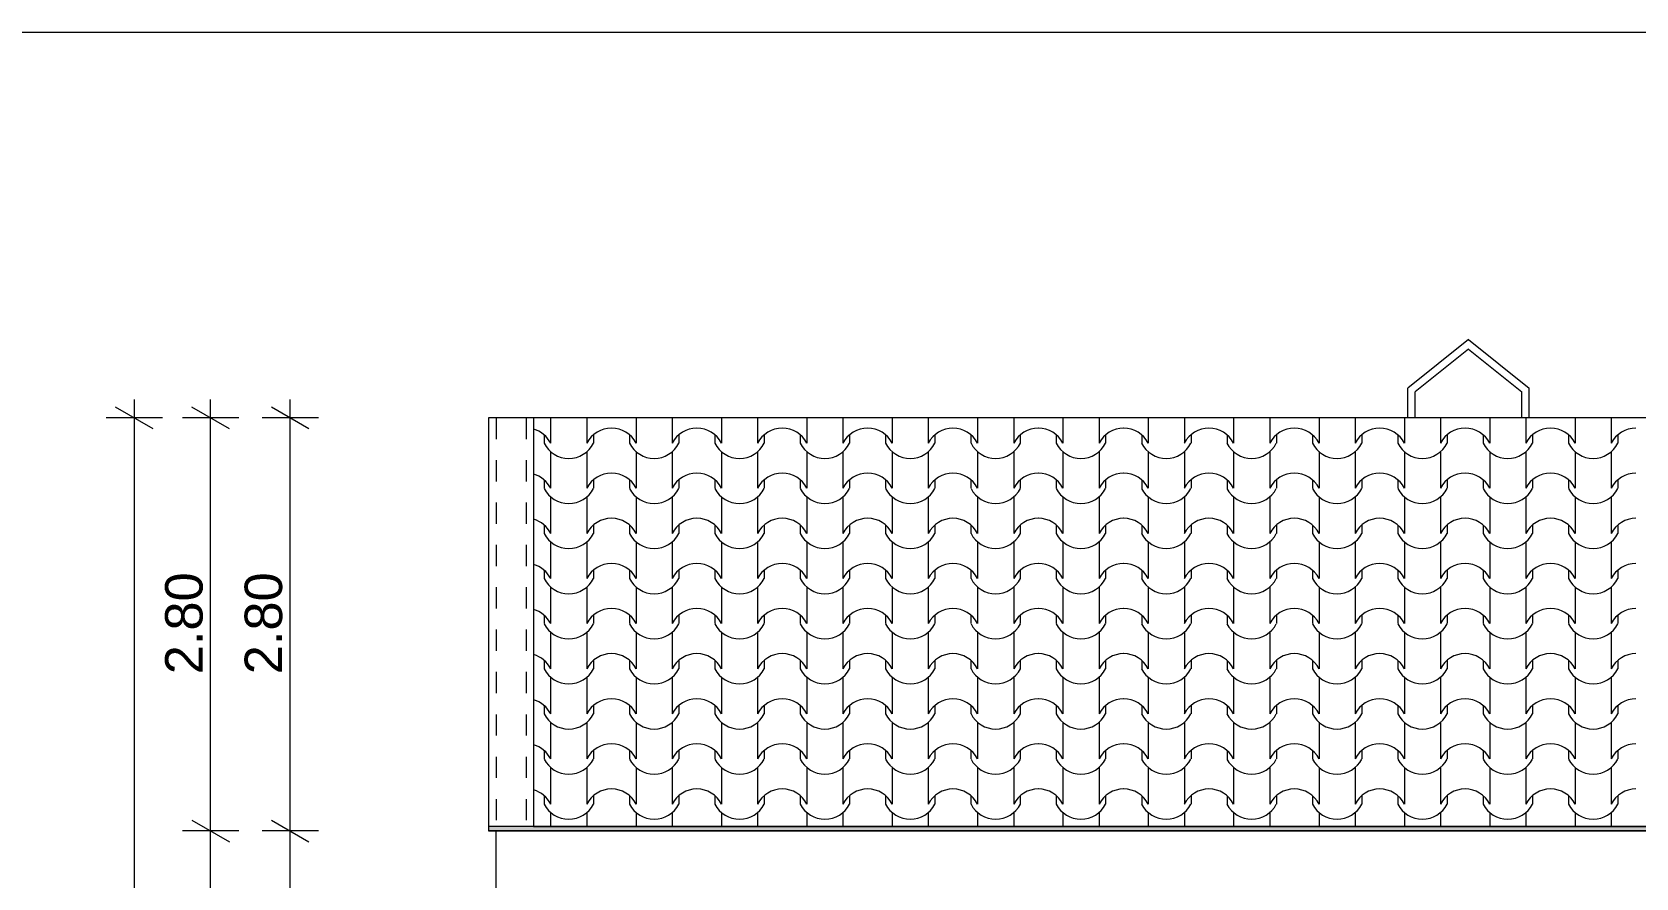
# Model space of a CAD drawing. Header units: feet. Extents: x 2791058 to 2855058, y -67651 to -18651.
# Drawn here: x 2803319 to 2814008, y -24289 to -18651 of the extents above; entities that cross this region are included whole.
import ezdxf

# ---------------------------------------------------------------- set-up
doc = ezdxf.new("R2010")
doc.units = ezdxf.units.FT
doc.header["$MEASUREMENT"] = 0
doc.linetypes.add('Dashed', pattern=[282.222223, 141.111112, -141.111112])
doc.layers.add('Dimensioning - General', color=7, linetype='Continuous')
for name, color, linetype, lineweight in [('Dimensioning - General_Pen_No__1', 7, 'Continuous', 0), ('Shell - Roof_Pen_No__21', 7, 'Continuous', 0), ('Structural - Bearing_Pen_No__1', 7, 'Continuous', 0)]:
    doc.layers.add(name, color=color, linetype=linetype, lineweight=lineweight)
doc.layers.add('Structural - Bearing_Pen_No__61', color=7, linetype='Continuous', lineweight=0, true_color=0x6a6a6a)
doc.layers.add('Structural - Bearing_Pen_No__62', color=7, linetype='Continuous', lineweight=0, true_color=0xaaaaaa)
doc.styles.add('GENERATED_STYLE_1', font='arial.ttf')
doc.dimstyles.new('GENERATED_STYLE__1', dxfattribs={"dimtxt": 250, "dimasz": 190, "dimexe": 0.18, "dimexo": 3, "dimgap": 0.09, "dimtad": 1, "dimlfac": 0.001, "dimzin": 0, "dimdsep": 46, "dimtxsty": 'GENERATED_STYLE_1', "dimblk": 'ARROWHEAD_2', "dimblk1": 'ARROWHEAD_2', "dimblk2": 'ARROWHEAD_2', "dimcen": 0.09, "dimclrd": 7, "dimclre": 7, "dimclrt": 7, "dimadec": 0, "dimazin": 0, "dimtfac": 1, "dimtdec": 4, "dimtmove": 0, "dimatfit": 3, "dimfxl": 1, "dimtolj": 1, "dimtzin": 0, "dimarcsym": 0})

# ---------------------------------------------------------------- blocks, each defined once
blk = doc.blocks.new('*X1', base_point=(2247654, -76425))
at = {"layer": 'Structural - Bearing_Pen_No__62', "color": 253, "linetype": 'Continuous', "lineweight": 0, "true_color": 0xaaaaaa}
for p, q in [((2806775, -21223), (2806775, -21270)), ((2806775, -21270), (2806775, -21392)), ((2807016, -21223), (2807016, -21270)), ((2807016, -21270), (2807016, -21392)), ((2807344, -21223), (2807344, -21270)), ((2807344, -21270), (2807344, -21392)), ((2807585, -21223), (2807585, -21270)), ((2807585, -21270), (2807585, -21392)), ((2807913, -21223), (2807913, -21270)), ((2807913, -21270), (2807913, -21392)), ((2808154, -21223), (2808154, -21270)), ((2808154, -21270), (2808154, -21392)), ((2808482, -21223), (2808482, -21270)), ((2808482, -21270), (2808482, -21392)), ((2808723, -21223), (2808723, -21270)), ((2808723, -21270), (2808723, -21392)), ((2809051, -21223), (2809051, -21270)), ((2809051, -21270), (2809051, -21392)), ((2809292, -21223), (2809292, -21270)), ((2809292, -21270), (2809292, -21392)), ((2809620, -21223), (2809620, -21270)), ((2809620, -21270), (2809620, -21392)), ((2809861, -21223), (2809861, -21270)), ((2809861, -21270), (2809861, -21392)), ((2810189, -21223), (2810189, -21270)), ((2810189, -21270), (2810189, -21392)), ((2810430, -21223), (2810430, -21270)), ((2810430, -21270), (2810430, -21392)), ((2810758, -21223), (2810758, -21270)), ((2810758, -21270), (2810758, -21392)), ((2810999, -21223), (2810999, -21270)), ((2810999, -21270), (2810999, -21392)), ((2811327, -21223), (2811327, -21270)), ((2811327, -21270), (2811327, -21392)), ((2811568, -21223), (2811568, -21270)), ((2811568, -21270), (2811568, -21392)), ((2811896, -21223), (2811896, -21270)), ((2811896, -21270), (2811896, -21392)), ((2812137, -21223), (2812137, -21270)), ((2812137, -21270), (2812137, -21392)), ((2812465, -21223), (2812465, -21270)), ((2812465, -21270), (2812465, -21392)), ((2812706, -21223), (2812706, -21270)), ((2812706, -21270), (2812706, -21392)), ((2813034, -21223), (2813034, -21270)), ((2813034, -21270), (2813034, -21392)), ((2813275, -21223), (2813275, -21270)), ((2813275, -21270), (2813275, -21392)), ((2813603, -21223), (2813603, -21270)), ((2813603, -21270), (2813603, -21392)), ((2813843, -21223), (2813843, -21270)), ((2813843, -21270), (2813843, -21392)), ((2806731, -21336), (2806731, -21392)), ((2807060, -21336), (2807060, -21392)), ((2807300, -21336), (2807300, -21392)), ((2807629, -21336), (2807629, -21392)), ((2807869, -21336), (2807869, -21392)), ((2808198, -21336), (2808198, -21392)), ((2808438, -21336), (2808438, -21392)), ((2808767, -21336), (2808767, -21392)), ((2809007, -21336), (2809007, -21392)), ((2809336, -21336), (2809336, -21392)), ((2809576, -21336), (2809576, -21392)), ((2809905, -21336), (2809905, -21392)), ((2810145, -21336), (2810145, -21392)), ((2810474, -21336), (2810474, -21392)), ((2810714, -21336), (2810714, -21392)), ((2811043, -21336), (2811043, -21392)), ((2811283, -21336), (2811283, -21392)), ((2811612, -21336), (2811612, -21392)), ((2811852, -21336), (2811852, -21392)), ((2812181, -21336), (2812181, -21392)), ((2812421, -21336), (2812421, -21392)), ((2812750, -21336), (2812750, -21392)), ((2812990, -21336), (2812990, -21392)), ((2813319, -21336), (2813319, -21392)), ((2813559, -21336), (2813559, -21392)), ((2813887, -21336), (2813887, -21392)), ((2806775, -21448), (2806775, -21570)), ((2807016, -21448), (2807016, -21570)), ((2807344, -21448), (2807344, -21570)), ((2807585, -21448), (2807585, -21570)), ((2807913, -21448), (2807913, -21570)), ((2808154, -21448), (2808154, -21570)), ((2808482, -21448), (2808482, -21570)), ((2808723, -21448), (2808723, -21570)), ((2809051, -21448), (2809051, -21570)), ((2809292, -21448), (2809292, -21570)), ((2809620, -21448), (2809620, -21570)), ((2809861, -21448), (2809861, -21570)), ((2810189, -21448), (2810189, -21570)), ((2810430, -21448), (2810430, -21570)), ((2810758, -21448), (2810758, -21570)), ((2810999, -21448), (2810999, -21570)), ((2811327, -21448), (2811327, -21570)), ((2811568, -21448), (2811568, -21570)), ((2811896, -21448), (2811896, -21570)), ((2812137, -21448), (2812137, -21570)), ((2812465, -21448), (2812465, -21570)), ((2812706, -21448), (2812706, -21570)), ((2813034, -21448), (2813034, -21570)), ((2813275, -21448), (2813275, -21570)), ((2813603, -21448), (2813603, -21570)), ((2813843, -21448), (2813843, -21570)), ((2806775, -21570), (2806775, -21692)), ((2807016, -21570), (2807016, -21692)), ((2807344, -21570), (2807344, -21692)), ((2807585, -21570), (2807585, -21692)), ((2807913, -21570), (2807913, -21692)), ((2808154, -21570), (2808154, -21692)), ((2808482, -21570), (2808482, -21692)), ((2808723, -21570), (2808723, -21692)), ((2809051, -21570), (2809051, -21692)), ((2809292, -21570), (2809292, -21692)), ((2809620, -21570), (2809620, -21692)), ((2809861, -21570), (2809861, -21692)), ((2810189, -21570), (2810189, -21692)), ((2810430, -21570), (2810430, -21692)), ((2810758, -21570), (2810758, -21692)), ((2810999, -21570), (2810999, -21692)), ((2811327, -21570), (2811327, -21692)), ((2811568, -21570), (2811568, -21692)), ((2811896, -21570), (2811896, -21692)), ((2812137, -21570), (2812137, -21692)), ((2812465, -21570), (2812465, -21692)), ((2812706, -21570), (2812706, -21692)), ((2813034, -21570), (2813034, -21692)), ((2813275, -21570), (2813275, -21692)), ((2813603, -21570), (2813603, -21692)), ((2813843, -21570), (2813843, -21692)), ((2806731, -21636), (2806731, -21692)), ((2807060, -21636), (2807060, -21692)), ((2807300, -21636), (2807300, -21692)), ((2807629, -21636), (2807629, -21692)), ((2807869, -21636), (2807869, -21692)), ((2808198, -21636), (2808198, -21692)), ((2808438, -21636), (2808438, -21692)), ((2808767, -21636), (2808767, -21692)), ((2809007, -21636), (2809007, -21692)), ((2809336, -21636), (2809336, -21692)), ((2809576, -21636), (2809576, -21692)), ((2809905, -21636), (2809905, -21692)), ((2810145, -21636), (2810145, -21692)), ((2810474, -21636), (2810474, -21692)), ((2810714, -21636), (2810714, -21692)), ((2811043, -21636), (2811043, -21692)), ((2811283, -21636), (2811283, -21692)), ((2811612, -21636), (2811612, -21692)), ((2811852, -21636), (2811852, -21692)), ((2812181, -21636), (2812181, -21692)), ((2812421, -21636), (2812421, -21692)), ((2812750, -21636), (2812750, -21692)), ((2812990, -21636), (2812990, -21692)), ((2813319, -21636), (2813319, -21692)), ((2813559, -21636), (2813559, -21692)), ((2813887, -21636), (2813887, -21692)), ((2806775, -21749), (2806775, -21871)), ((2807016, -21749), (2807016, -21871)), ((2807344, -21749), (2807344, -21871)), ((2807585, -21749), (2807585, -21871)), ((2807913, -21749), (2807913, -21871)), ((2808154, -21749), (2808154, -21871)), ((2808482, -21749), (2808482, -21871)), ((2808723, -21749), (2808723, -21871)), ((2809051, -21749), (2809051, -21871)), ((2809292, -21749), (2809292, -21871)), ((2809620, -21749), (2809620, -21871)), ((2809861, -21749), (2809861, -21871)), ((2810189, -21749), (2810189, -21871)), ((2810430, -21749), (2810430, -21871)), ((2810758, -21749), (2810758, -21871)), ((2810999, -21749), (2810999, -21871)), ((2811327, -21749), (2811327, -21871)), ((2811568, -21749), (2811568, -21871)), ((2811896, -21749), (2811896, -21871)), ((2812137, -21749), (2812137, -21871)), ((2812465, -21749), (2812465, -21871)), ((2812706, -21749), (2812706, -21871)), ((2813034, -21749), (2813034, -21871)), ((2813275, -21749), (2813275, -21871)), ((2813603, -21749), (2813603, -21871)), ((2813843, -21749), (2813843, -21871)), ((2806775, -21871), (2806775, -21993)), ((2807016, -21871), (2807016, -21993)), ((2807344, -21871), (2807344, -21993)), ((2807585, -21871), (2807585, -21993)), ((2807913, -21871), (2807913, -21993)), ((2808154, -21871), (2808154, -21993)), ((2808482, -21871), (2808482, -21993)), ((2808723, -21871), (2808723, -21993)), ((2809051, -21871), (2809051, -21993)), ((2809292, -21871), (2809292, -21993)), ((2809620, -21871), (2809620, -21993)), ((2809861, -21871), (2809861, -21993)), ((2810189, -21871), (2810189, -21993)), ((2810430, -21871), (2810430, -21993)), ((2810758, -21871), (2810758, -21993)), ((2810999, -21871), (2810999, -21993)), ((2811327, -21871), (2811327, -21993)), ((2811568, -21871), (2811568, -21993)), ((2811896, -21871), (2811896, -21993)), ((2812137, -21871), (2812137, -21993)), ((2812465, -21871), (2812465, -21993)), ((2812706, -21871), (2812706, -21993)), ((2813034, -21871), (2813034, -21993)), ((2813275, -21871), (2813275, -21993)), ((2813603, -21871), (2813603, -21993)), ((2813843, -21871), (2813843, -21993)), ((2806731, -21937), (2806731, -21993)), ((2807060, -21937), (2807060, -21993)), ((2807300, -21937), (2807300, -21993)), ((2807629, -21937), (2807629, -21993)), ((2807869, -21937), (2807869, -21993)), ((2808198, -21937), (2808198, -21993)), ((2808438, -21937), (2808438, -21993)), ((2808767, -21937), (2808767, -21993)), ((2809007, -21937), (2809007, -21993)), ((2809336, -21937), (2809336, -21993)), ((2809576, -21937), (2809576, -21993)), ((2809905, -21937), (2809905, -21993)), ((2810145, -21937), (2810145, -21993)), ((2810474, -21937), (2810474, -21993)), ((2810714, -21937), (2810714, -21993)), ((2811043, -21937), (2811043, -21993)), ((2811283, -21937), (2811283, -21993)), ((2811612, -21937), (2811612, -21993)), ((2811852, -21937), (2811852, -21993)), ((2812181, -21937), (2812181, -21993)), ((2812421, -21937), (2812421, -21993)), ((2812750, -21937), (2812750, -21993)), ((2812990, -21937), (2812990, -21993)), ((2813319, -21937), (2813319, -21993)), ((2813559, -21937), (2813559, -21993)), ((2813887, -21937), (2813887, -21993)), ((2806775, -22050), (2806775, -22172)), ((2807016, -22050), (2807016, -22172)), ((2807344, -22050), (2807344, -22172)), ((2807585, -22050), (2807585, -22172)), ((2807913, -22050), (2807913, -22172)), ((2808154, -22050), (2808154, -22172)), ((2808482, -22050), (2808482, -22172)), ((2808723, -22050), (2808723, -22172)), ((2809051, -22050), (2809051, -22172)), ((2809292, -22050), (2809292, -22172)), ((2809620, -22050), (2809620, -22172)), ((2809861, -22050), (2809861, -22172)), ((2810189, -22050), (2810189, -22172)), ((2810430, -22050), (2810430, -22172)), ((2810758, -22050), (2810758, -22172)), ((2810999, -22050), (2810999, -22172)), ((2811327, -22050), (2811327, -22172)), ((2811568, -22050), (2811568, -22172)), ((2811896, -22050), (2811896, -22172)), ((2812137, -22050), (2812137, -22172)), ((2812465, -22050), (2812465, -22172)), ((2812706, -22050), (2812706, -22172)), ((2813034, -22050), (2813034, -22172)), ((2813275, -22050), (2813275, -22172)), ((2813603, -22050), (2813603, -22172)), ((2813843, -22050), (2813843, -22172)), ((2806775, -22172), (2806775, -22294)), ((2807016, -22172), (2807016, -22294)), ((2807344, -22172), (2807344, -22294)), ((2807585, -22172), (2807585, -22294)), ((2807913, -22172), (2807913, -22294)), ((2808154, -22172), (2808154, -22294)), ((2808482, -22172), (2808482, -22294)), ((2808723, -22172), (2808723, -22294)), ((2809051, -22172), (2809051, -22294)), ((2809292, -22172), (2809292, -22294)), ((2809620, -22172), (2809620, -22294)), ((2809861, -22172), (2809861, -22294)), ((2810189, -22172), (2810189, -22294)), ((2810430, -22172), (2810430, -22294)), ((2810758, -22172), (2810758, -22294)), ((2810999, -22172), (2810999, -22294)), ((2811327, -22172), (2811327, -22294)), ((2811568, -22172), (2811568, -22294)), ((2811896, -22172), (2811896, -22294)), ((2812137, -22172), (2812137, -22294)), ((2812465, -22172), (2812465, -22294)), ((2812706, -22172), (2812706, -22294)), ((2813034, -22172), (2813034, -22294)), ((2813275, -22172), (2813275, -22294)), ((2813603, -22172), (2813603, -22294)), ((2813843, -22172), (2813843, -22294)), ((2806731, -22238), (2806731, -22294)), ((2807060, -22238), (2807060, -22294)), ((2807300, -22238), (2807300, -22294)), ((2807629, -22238), (2807629, -22294)), ((2807869, -22238), (2807869, -22294)), ((2808198, -22238), (2808198, -22294)), ((2808438, -22238), (2808438, -22294)), ((2808767, -22238), (2808767, -22294)), ((2809007, -22238), (2809007, -22294)), ((2809336, -22238), (2809336, -22294)), ((2809576, -22238), (2809576, -22294)), ((2809905, -22238), (2809905, -22294)), ((2810145, -22238), (2810145, -22294)), ((2810474, -22238), (2810474, -22294)), ((2810714, -22238), (2810714, -22294)), ((2811043, -22238), (2811043, -22294)), ((2811283, -22238), (2811283, -22294)), ((2811612, -22238), (2811612, -22294)), ((2811852, -22238), (2811852, -22294)), ((2812181, -22238), (2812181, -22294)), ((2812421, -22238), (2812421, -22294)), ((2812750, -22238), (2812750, -22294)), ((2812990, -22238), (2812990, -22294)), ((2813319, -22238), (2813319, -22294)), ((2813559, -22238), (2813559, -22294)), ((2813887, -22238), (2813887, -22294)), ((2806775, -22350), (2806775, -22472)), ((2807016, -22350), (2807016, -22472)), ((2807344, -22350), (2807344, -22472)), ((2807585, -22350), (2807585, -22472)), ((2807913, -22350), (2807913, -22472)), ((2808154, -22350), (2808154, -22472)), ((2808482, -22350), (2808482, -22472)), ((2808723, -22350), (2808723, -22472)), ((2809051, -22350), (2809051, -22472)), ((2809292, -22350), (2809292, -22472)), ((2809620, -22350), (2809620, -22472)), ((2809861, -22350), (2809861, -22472)), ((2810189, -22350), (2810189, -22472)), ((2810430, -22350), (2810430, -22472)), ((2810758, -22350), (2810758, -22472)), ((2810999, -22350), (2810999, -22472)), ((2811327, -22350), (2811327, -22472)), ((2811568, -22350), (2811568, -22472)), ((2811896, -22350), (2811896, -22472)), ((2812137, -22350), (2812137, -22472)), ((2812465, -22350), (2812465, -22472)), ((2812706, -22350), (2812706, -22472)), ((2813034, -22350), (2813034, -22472)), ((2813275, -22350), (2813275, -22472)), ((2813603, -22350), (2813603, -22472)), ((2813843, -22350), (2813843, -22472)), ((2806731, -22538), (2806731, -22594)), ((2806775, -22472), (2806775, -22594)), ((2807016, -22472), (2807016, -22594)), ((2807060, -22538), (2807060, -22594)), ((2807300, -22538), (2807300, -22594)), ((2807344, -22472), (2807344, -22594)), ((2807585, -22472), (2807585, -22594)), ((2807629, -22538), (2807629, -22594)), ((2807869, -22538), (2807869, -22594)), ((2807913, -22472), (2807913, -22594)), ((2808154, -22472), (2808154, -22594)), ((2808198, -22538), (2808198, -22594)), ((2808438, -22538), (2808438, -22594)), ((2808482, -22472), (2808482, -22594)), ((2808723, -22472), (2808723, -22594)), ((2808767, -22538), (2808767, -22594)), ((2809007, -22538), (2809007, -22594)), ((2809051, -22472), (2809051, -22594)), ((2809292, -22472), (2809292, -22594)), ((2809336, -22538), (2809336, -22594)), ((2809576, -22538), (2809576, -22594)), ((2809620, -22472), (2809620, -22594)), ((2809861, -22472), (2809861, -22594)), ((2809905, -22538), (2809905, -22594)), ((2810145, -22538), (2810145, -22594)), ((2810189, -22472), (2810189, -22594)), ((2810430, -22472), (2810430, -22594)), ((2810474, -22538), (2810474, -22594)), ((2810714, -22538), (2810714, -22594)), ((2810758, -22472), (2810758, -22594)), ((2810999, -22472), (2810999, -22594)), ((2811043, -22538), (2811043, -22594)), ((2811283, -22538), (2811283, -22594)), ((2811327, -22472), (2811327, -22594)), ((2811568, -22472), (2811568, -22594)), ((2811612, -22538), (2811612, -22594)), ((2811852, -22538), (2811852, -22594)), ((2811896, -22472), (2811896, -22594)), ((2812137, -22472), (2812137, -22594)), ((2812181, -22538), (2812181, -22594)), ((2812421, -22538), (2812421, -22594)), ((2812465, -22472), (2812465, -22594)), ((2812706, -22472), (2812706, -22594)), ((2812750, -22538), (2812750, -22594)), ((2812990, -22538), (2812990, -22594)), ((2813034, -22472), (2813034, -22594)), ((2813275, -22472), (2813275, -22594)), ((2813319, -22538), (2813319, -22594)), ((2813559, -22538), (2813559, -22594)), ((2813603, -22472), (2813603, -22594)), ((2813843, -22472), (2813843, -22594)), ((2813887, -22538), (2813887, -22594)), ((2806775, -22651), (2806775, -22773)), ((2807016, -22651), (2807016, -22773)), ((2807344, -22651), (2807344, -22773)), ((2807585, -22651), (2807585, -22773)), ((2807913, -22651), (2807913, -22773)), ((2808154, -22651), (2808154, -22773)), ((2808482, -22651), (2808482, -22773)), ((2808723, -22651), (2808723, -22773)), ((2809051, -22651), (2809051, -22773)), ((2809292, -22651), (2809292, -22773)), ((2809620, -22651), (2809620, -22773)), ((2809861, -22651), (2809861, -22773)), ((2810189, -22651), (2810189, -22773)), ((2810430, -22651), (2810430, -22773)), ((2810758, -22651), (2810758, -22773)), ((2810999, -22651), (2810999, -22773)), ((2811327, -22651), (2811327, -22773)), ((2811568, -22651), (2811568, -22773)), ((2811896, -22651), (2811896, -22773)), ((2812137, -22651), (2812137, -22773)), ((2812465, -22651), (2812465, -22773)), ((2812706, -22651), (2812706, -22773)), ((2813034, -22651), (2813034, -22773)), ((2813275, -22651), (2813275, -22773)), ((2813603, -22651), (2813603, -22773)), ((2813843, -22651), (2813843, -22773)), ((2806731, -22839), (2806731, -22895)), ((2806775, -22773), (2806775, -22895)), ((2807016, -22773), (2807016, -22895)), ((2807060, -22839), (2807060, -22895)), ((2807300, -22839), (2807300, -22895)), ((2807344, -22773), (2807344, -22895)), ((2807585, -22773), (2807585, -22895)), ((2807629, -22839), (2807629, -22895)), ((2807869, -22839), (2807869, -22895)), ((2807913, -22773), (2807913, -22895)), ((2808154, -22773), (2808154, -22895)), ((2808198, -22839), (2808198, -22895)), ((2808438, -22839), (2808438, -22895)), ((2808482, -22773), (2808482, -22895)), ((2808723, -22773), (2808723, -22895)), ((2808767, -22839), (2808767, -22895)), ((2809007, -22839), (2809007, -22895)), ((2809051, -22773), (2809051, -22895)), ((2809292, -22773), (2809292, -22895)), ((2809336, -22839), (2809336, -22895)), ((2809576, -22839), (2809576, -22895)), ((2809620, -22773), (2809620, -22895)), ((2809861, -22773), (2809861, -22895)), ((2809905, -22839), (2809905, -22895)), ((2810145, -22839), (2810145, -22895)), ((2810189, -22773), (2810189, -22895)), ((2810430, -22773), (2810430, -22895)), ((2810474, -22839), (2810474, -22895)), ((2810714, -22839), (2810714, -22895)), ((2810758, -22773), (2810758, -22895)), ((2810999, -22773), (2810999, -22895)), ((2811043, -22839), (2811043, -22895)), ((2811283, -22839), (2811283, -22895)), ((2811327, -22773), (2811327, -22895)), ((2811568, -22773), (2811568, -22895)), ((2811612, -22839), (2811612, -22895)), ((2811852, -22839), (2811852, -22895)), ((2811896, -22773), (2811896, -22895)), ((2812137, -22773), (2812137, -22895)), ((2812181, -22839), (2812181, -22895)), ((2812421, -22839), (2812421, -22895)), ((2812465, -22773), (2812465, -22895)), ((2812706, -22773), (2812706, -22895)), ((2812750, -22839), (2812750, -22895)), ((2812990, -22839), (2812990, -22895)), ((2813034, -22773), (2813034, -22895)), ((2813275, -22773), (2813275, -22895)), ((2813319, -22839), (2813319, -22895)), ((2813559, -22839), (2813559, -22895)), ((2813603, -22773), (2813603, -22895)), ((2813843, -22773), (2813843, -22895)), ((2813887, -22839), (2813887, -22895)), ((2806775, -22952), (2806775, -23074)), ((2807016, -22952), (2807016, -23074)), ((2807344, -22952), (2807344, -23074)), ((2807585, -22952), (2807585, -23074)), ((2807913, -22952), (2807913, -23074)), ((2808154, -22952), (2808154, -23074)), ((2808482, -22952), (2808482, -23074)), ((2808723, -22952), (2808723, -23074)), ((2809051, -22952), (2809051, -23074)), ((2809292, -22952), (2809292, -23074)), ((2809620, -22952), (2809620, -23074)), ((2809861, -22952), (2809861, -23074)), ((2810189, -22952), (2810189, -23074)), ((2810430, -22952), (2810430, -23074)), ((2810758, -22952), (2810758, -23074)), ((2810999, -22952), (2810999, -23074)), ((2811327, -22952), (2811327, -23074)), ((2811568, -22952), (2811568, -23074)), ((2811896, -22952), (2811896, -23074)), ((2812137, -22952), (2812137, -23074)), ((2812465, -22952), (2812465, -23074)), ((2812706, -22952), (2812706, -23074)), ((2813034, -22952), (2813034, -23074)), ((2813275, -22952), (2813275, -23074)), ((2813603, -22952), (2813603, -23074)), ((2813843, -22952), (2813843, -23074)), ((2806775, -23074), (2806775, -23196)), ((2807016, -23074), (2807016, -23196)), ((2807344, -23074), (2807344, -23196)), ((2807585, -23074), (2807585, -23196)), ((2807913, -23074), (2807913, -23196)), ((2808154, -23074), (2808154, -23196)), ((2808482, -23074), (2808482, -23196)), ((2808723, -23074), (2808723, -23196)), ((2809051, -23074), (2809051, -23196)), ((2809292, -23074), (2809292, -23196)), ((2809620, -23074), (2809620, -23196)), ((2809861, -23074), (2809861, -23196)), ((2810189, -23074), (2810189, -23196)), ((2810430, -23074), (2810430, -23196)), ((2810758, -23074), (2810758, -23196)), ((2810999, -23074), (2810999, -23196)), ((2811327, -23074), (2811327, -23196)), ((2811568, -23074), (2811568, -23196)), ((2811896, -23074), (2811896, -23196)), ((2812137, -23074), (2812137, -23196)), ((2812465, -23074), (2812465, -23196)), ((2812706, -23074), (2812706, -23196)), ((2813034, -23074), (2813034, -23196)), ((2813275, -23074), (2813275, -23196)), ((2813603, -23074), (2813603, -23196)), ((2813843, -23074), (2813843, -23196)), ((2806731, -23140), (2806731, -23196)), ((2807060, -23140), (2807060, -23196)), ((2807300, -23140), (2807300, -23196)), ((2807629, -23140), (2807629, -23196)), ((2807869, -23140), (2807869, -23196)), ((2808198, -23140), (2808198, -23196)), ((2808438, -23140), (2808438, -23196)), ((2808767, -23140), (2808767, -23196)), ((2809007, -23140), (2809007, -23196)), ((2809336, -23140), (2809336, -23196)), ((2809576, -23140), (2809576, -23196)), ((2809905, -23140), (2809905, -23196)), ((2810145, -23140), (2810145, -23196)), ((2810474, -23140), (2810474, -23196)), ((2810714, -23140), (2810714, -23196)), ((2811043, -23140), (2811043, -23196)), ((2811283, -23140), (2811283, -23196)), ((2811612, -23140), (2811612, -23196)), ((2811852, -23140), (2811852, -23196)), ((2812181, -23140), (2812181, -23196)), ((2812421, -23140), (2812421, -23196)), ((2812750, -23140), (2812750, -23196)), ((2812990, -23140), (2812990, -23196)), ((2813319, -23140), (2813319, -23196)), ((2813559, -23140), (2813559, -23196)), ((2813887, -23140), (2813887, -23196)), ((2806775, -23252), (2806775, -23374)), ((2807016, -23252), (2807016, -23374)), ((2807344, -23252), (2807344, -23374)), ((2807585, -23252), (2807585, -23374)), ((2807913, -23252), (2807913, -23374)), ((2808154, -23252), (2808154, -23374)), ((2808482, -23252), (2808482, -23374)), ((2808723, -23252), (2808723, -23374)), ((2809051, -23252), (2809051, -23374)), ((2809292, -23252), (2809292, -23374)), ((2809620, -23252), (2809620, -23374)), ((2809861, -23252), (2809861, -23374)), ((2810189, -23252), (2810189, -23374)), ((2810430, -23252), (2810430, -23374)), ((2810758, -23252), (2810758, -23374)), ((2810999, -23252), (2810999, -23374)), ((2811327, -23252), (2811327, -23374)), ((2811568, -23252), (2811568, -23374)), ((2811896, -23252), (2811896, -23374)), ((2812137, -23252), (2812137, -23374)), ((2812465, -23252), (2812465, -23374)), ((2812706, -23252), (2812706, -23374)), ((2813034, -23252), (2813034, -23374)), ((2813275, -23252), (2813275, -23374)), ((2813603, -23252), (2813603, -23374)), ((2813843, -23252), (2813843, -23374)), ((2806775, -23374), (2806775, -23496)), ((2807016, -23374), (2807016, -23496)), ((2807344, -23374), (2807344, -23496)), ((2807585, -23374), (2807585, -23496)), ((2807913, -23374), (2807913, -23496)), ((2808154, -23374), (2808154, -23496)), ((2808482, -23374), (2808482, -23496)), ((2808723, -23374), (2808723, -23496)), ((2809051, -23374), (2809051, -23496)), ((2809292, -23374), (2809292, -23496)), ((2809620, -23374), (2809620, -23496)), ((2809861, -23374), (2809861, -23496)), ((2810189, -23374), (2810189, -23496)), ((2810430, -23374), (2810430, -23496)), ((2810758, -23374), (2810758, -23496)), ((2810999, -23374), (2810999, -23496)), ((2811327, -23374), (2811327, -23496)), ((2811568, -23374), (2811568, -23496)), ((2811896, -23374), (2811896, -23496)), ((2812137, -23374), (2812137, -23496)), ((2812465, -23374), (2812465, -23496)), ((2812706, -23374), (2812706, -23496)), ((2813034, -23374), (2813034, -23496)), ((2813275, -23374), (2813275, -23496)), ((2813603, -23374), (2813603, -23496)), ((2813843, -23374), (2813843, -23496)), ((2806731, -23440), (2806731, -23496)), ((2807060, -23440), (2807060, -23496)), ((2807300, -23440), (2807300, -23496)), ((2807629, -23440), (2807629, -23496)), ((2807869, -23440), (2807869, -23496)), ((2808198, -23440), (2808198, -23496)), ((2808438, -23440), (2808438, -23496)), ((2808767, -23440), (2808767, -23496)), ((2809007, -23440), (2809007, -23496)), ((2809336, -23440), (2809336, -23496)), ((2809576, -23440), (2809576, -23496)), ((2809905, -23440), (2809905, -23496)), ((2810145, -23440), (2810145, -23496)), ((2810474, -23440), (2810474, -23496)), ((2810714, -23440), (2810714, -23496)), ((2811043, -23440), (2811043, -23496)), ((2811283, -23440), (2811283, -23496)), ((2811612, -23440), (2811612, -23496)), ((2811852, -23440), (2811852, -23496)), ((2812181, -23440), (2812181, -23496)), ((2812421, -23440), (2812421, -23496)), ((2812750, -23440), (2812750, -23496)), ((2812990, -23440), (2812990, -23496)), ((2813319, -23440), (2813319, -23496)), ((2813559, -23440), (2813559, -23496)), ((2813887, -23440), (2813887, -23496)), ((2806775, -23553), (2806775, -23675)), ((2807016, -23553), (2807016, -23675)), ((2807344, -23553), (2807344, -23675)), ((2807585, -23553), (2807585, -23675)), ((2807913, -23553), (2807913, -23675)), ((2808154, -23553), (2808154, -23675)), ((2808482, -23553), (2808482, -23675)), ((2808723, -23553), (2808723, -23675)), ((2809051, -23553), (2809051, -23675)), ((2809292, -23553), (2809292, -23675)), ((2809620, -23553), (2809620, -23675)), ((2809861, -23553), (2809861, -23675)), ((2810189, -23553), (2810189, -23675)), ((2810430, -23553), (2810430, -23675)), ((2810758, -23553), (2810758, -23675)), ((2810999, -23553), (2810999, -23675)), ((2811327, -23553), (2811327, -23675)), ((2811568, -23553), (2811568, -23675)), ((2811896, -23553), (2811896, -23675)), ((2812137, -23553), (2812137, -23675)), ((2812465, -23553), (2812465, -23675)), ((2812706, -23553), (2812706, -23675)), ((2813034, -23553), (2813034, -23675)), ((2813275, -23553), (2813275, -23675)), ((2813603, -23553), (2813603, -23675)), ((2813843, -23553), (2813843, -23675)), ((2806775, -23675), (2806775, -23797)), ((2807016, -23675), (2807016, -23797)), ((2807344, -23675), (2807344, -23797)), ((2807585, -23675), (2807585, -23797)), ((2807913, -23675), (2807913, -23797)), ((2808154, -23675), (2808154, -23797)), ((2808482, -23675), (2808482, -23797)), ((2808723, -23675), (2808723, -23797)), ((2809051, -23675), (2809051, -23797)), ((2809292, -23675), (2809292, -23797)), ((2809620, -23675), (2809620, -23797)), ((2809861, -23675), (2809861, -23797)), ((2810189, -23675), (2810189, -23797)), ((2810430, -23675), (2810430, -23797)), ((2810758, -23675), (2810758, -23797)), ((2810999, -23675), (2810999, -23797)), ((2811327, -23675), (2811327, -23797)), ((2811568, -23675), (2811568, -23797)), ((2811896, -23675), (2811896, -23797)), ((2812137, -23675), (2812137, -23797)), ((2812465, -23675), (2812465, -23797)), ((2812706, -23675), (2812706, -23797)), ((2813034, -23675), (2813034, -23797)), ((2813275, -23675), (2813275, -23797)), ((2813603, -23675), (2813603, -23797)), ((2813843, -23675), (2813843, -23797)), ((2806731, -23741), (2806731, -23797)), ((2807060, -23741), (2807060, -23797)), ((2807300, -23741), (2807300, -23797)), ((2807629, -23741), (2807629, -23797)), ((2807869, -23741), (2807869, -23797)), ((2808198, -23741), (2808198, -23797)), ((2808438, -23741), (2808438, -23797)), ((2808767, -23741), (2808767, -23797)), ((2809007, -23741), (2809007, -23797)), ((2809336, -23741), (2809336, -23797)), ((2809576, -23741), (2809576, -23797)), ((2809905, -23741), (2809905, -23797)), ((2810145, -23741), (2810145, -23797)), ((2810474, -23741), (2810474, -23797)), ((2810714, -23741), (2810714, -23797)), ((2811043, -23741), (2811043, -23797)), ((2811283, -23741), (2811283, -23797)), ((2811612, -23741), (2811612, -23797)), ((2811852, -23741), (2811852, -23797)), ((2812181, -23741), (2812181, -23797)), ((2812421, -23741), (2812421, -23797)), ((2812750, -23741), (2812750, -23797)), ((2812990, -23741), (2812990, -23797)), ((2813319, -23741), (2813319, -23797)), ((2813559, -23741), (2813559, -23797)), ((2813887, -23741), (2813887, -23797)), ((2806775, -23854), (2806775, -23946)), ((2807016, -23854), (2807016, -23946)), ((2807344, -23854), (2807344, -23946)), ((2807585, -23854), (2807585, -23946)), ((2807913, -23854), (2807913, -23946)), ((2808154, -23854), (2808154, -23946)), ((2808482, -23854), (2808482, -23946)), ((2808723, -23854), (2808723, -23946)), ((2809051, -23854), (2809051, -23946)), ((2809292, -23854), (2809292, -23946)), ((2809620, -23854), (2809620, -23946)), ((2809861, -23854), (2809861, -23946)), ((2810189, -23854), (2810189, -23946)), ((2810430, -23854), (2810430, -23946)), ((2810758, -23854), (2810758, -23946)), ((2810999, -23854), (2810999, -23946)), ((2811327, -23854), (2811327, -23946)), ((2811568, -23854), (2811568, -23946)), ((2811896, -23854), (2811896, -23946)), ((2812137, -23854), (2812137, -23946)), ((2812465, -23854), (2812465, -23946)), ((2812706, -23854), (2812706, -23946)), ((2813034, -23854), (2813034, -23946)), ((2813275, -23854), (2813275, -23946)), ((2813603, -23854), (2813603, -23946)), ((2813843, -23854), (2813843, -23946))]:
    blk.add_line(p, q, dxfattribs=at)
for centre, radius, start, end in [((2806611, -21476), 185, 26.9885, 74.1368), ((2807181, -21476), 185, 90.1705, 153.0115), ((2807180, -21476), 185, 26.9885, 89.8295), ((2807750, -21476), 185, 90.1705, 153.0115), ((2807749, -21476), 185, 26.9885, 89.8295), ((2808319, -21476), 185, 90.1705, 153.0115), ((2808318, -21476), 185, 26.9885, 89.8295), ((2808888, -21476), 185, 90.1705, 153.0115), ((2808887, -21476), 185, 26.9885, 89.8295), ((2809457, -21476), 185, 90.1705, 153.0115), ((2809455, -21476), 185, 26.9885, 89.8295), ((2810026, -21476), 185, 90.1705, 153.0115), ((2810024, -21476), 185, 26.9885, 89.8295), ((2810595, -21476), 185, 90.1705, 153.0115), ((2810593, -21476), 185, 26.9885, 89.8295), ((2811163, -21476), 185, 90.1705, 153.0115), ((2811162, -21476), 185, 26.9885, 89.8295), ((2811732, -21476), 185, 90.1705, 153.0115), ((2811731, -21476), 185, 26.9885, 89.8295), ((2812301, -21476), 185, 90.1705, 153.0115), ((2812300, -21476), 185, 26.9885, 89.8295), ((2812870, -21476), 185, 90.1705, 153.0115), ((2812869, -21476), 185, 26.9885, 89.8295), ((2813439, -21476), 185, 90.1705, 153.0115), ((2813438, -21476), 185, 26.9885, 89.8295), ((2814008, -21476), 185, 90.1705, 153.0115), ((2806896, -21309), 184, 206.7044, 333.2956), ((2807465, -21309), 184, 206.7044, 333.2956), ((2808034, -21309), 184, 206.7044, 333.2956), ((2808603, -21309), 184, 206.7044, 333.2956), ((2809172, -21309), 184, 206.7044, 333.2956), ((2809741, -21309), 184, 206.7044, 333.2956), ((2810309, -21309), 184, 206.7044, 333.2956), ((2810878, -21309), 184, 206.7044, 333.2956), ((2811447, -21309), 184, 206.7044, 333.2956), ((2812016, -21309), 184, 206.7044, 333.2956), ((2812585, -21309), 184, 206.7044, 333.2956), ((2813154, -21309), 184, 206.7044, 333.2956), ((2813723, -21309), 184, 206.7044, 333.2956), ((2806611, -21776), 185, 26.9885, 74.1368), ((2806896, -21610), 184, 206.7044, 333.2956), ((2807181, -21776), 185, 90.1705, 153.0115), ((2807180, -21776), 185, 26.9885, 89.8295), ((2807465, -21610), 184, 206.7044, 333.2956), ((2807750, -21776), 185, 90.1705, 153.0115), ((2807749, -21776), 185, 26.9885, 89.8295), ((2808034, -21610), 184, 206.7044, 333.2956), ((2808319, -21776), 185, 90.1705, 153.0115), ((2808318, -21776), 185, 26.9885, 89.8295), ((2808603, -21610), 184, 206.7044, 333.2956), ((2808888, -21776), 185, 90.1705, 153.0115), ((2808887, -21776), 185, 26.9885, 89.8295), ((2809172, -21610), 184, 206.7044, 333.2956), ((2809457, -21776), 185, 90.1705, 153.0115), ((2809455, -21776), 185, 26.9885, 89.8295), ((2809741, -21610), 184, 206.7044, 333.2956), ((2810026, -21776), 185, 90.1705, 153.0115), ((2810024, -21776), 185, 26.9885, 89.8295), ((2810309, -21610), 184, 206.7044, 333.2956), ((2810595, -21776), 185, 90.1705, 153.0115), ((2810593, -21776), 185, 26.9885, 89.8295), ((2810878, -21610), 184, 206.7044, 333.2956), ((2811163, -21776), 185, 90.1705, 153.0115), ((2811162, -21776), 185, 26.9885, 89.8295), ((2811447, -21610), 184, 206.7044, 333.2956), ((2811732, -21776), 185, 90.1705, 153.0115), ((2811731, -21776), 185, 26.9885, 89.8295), ((2812016, -21610), 184, 206.7044, 333.2956), ((2812301, -21776), 185, 90.1705, 153.0115), ((2812300, -21776), 185, 26.9885, 89.8295), ((2812585, -21610), 184, 206.7044, 333.2956), ((2812870, -21776), 185, 90.1705, 153.0115), ((2812869, -21776), 185, 26.9885, 89.8295), ((2813154, -21610), 184, 206.7044, 333.2956), ((2813439, -21776), 185, 90.1705, 153.0115), ((2813438, -21776), 185, 26.9885, 89.8295), ((2813723, -21610), 184, 206.7044, 333.2956), ((2814008, -21776), 185, 90.1705, 153.0115), ((2806611, -22077), 185, 26.9885, 74.1368), ((2807181, -22077), 185, 90.1705, 153.0115), ((2807180, -22077), 185, 26.9885, 89.8295), ((2807750, -22077), 185, 90.1705, 153.0115), ((2807749, -22077), 185, 26.9885, 89.8295), ((2808319, -22077), 185, 90.1705, 153.0115), ((2808318, -22077), 185, 26.9885, 89.8295), ((2808888, -22077), 185, 90.1705, 153.0115), ((2808887, -22077), 185, 26.9885, 89.8295), ((2809457, -22077), 185, 90.1705, 153.0115), ((2809455, -22077), 185, 26.9885, 89.8295), ((2810026, -22077), 185, 90.1705, 153.0115), ((2810024, -22077), 185, 26.9885, 89.8295), ((2810595, -22077), 185, 90.1705, 153.0115), ((2810593, -22077), 185, 26.9885, 89.8295), ((2811163, -22077), 185, 90.1705, 153.0115), ((2811162, -22077), 185, 26.9885, 89.8295), ((2811732, -22077), 185, 90.1705, 153.0115), ((2811731, -22077), 185, 26.9885, 89.8295), ((2812301, -22077), 185, 90.1705, 153.0115), ((2812300, -22077), 185, 26.9885, 89.8295), ((2812870, -22077), 185, 90.1705, 153.0115), ((2812869, -22077), 185, 26.9885, 89.8295), ((2813439, -22077), 185, 90.1705, 153.0115), ((2813438, -22077), 185, 26.9885, 89.8295), ((2814008, -22077), 185, 90.1705, 153.0115), ((2806896, -21910), 184, 206.7044, 333.2956), ((2807465, -21910), 184, 206.7044, 333.2956), ((2808034, -21910), 184, 206.7044, 333.2956), ((2808603, -21910), 184, 206.7044, 333.2956), ((2809172, -21910), 184, 206.7044, 333.2956), ((2809741, -21910), 184, 206.7044, 333.2956), ((2810309, -21910), 184, 206.7044, 333.2956), ((2810878, -21910), 184, 206.7044, 333.2956), ((2811447, -21910), 184, 206.7044, 333.2956), ((2812016, -21910), 184, 206.7044, 333.2956), ((2812585, -21910), 184, 206.7044, 333.2956), ((2813154, -21910), 184, 206.7044, 333.2956), ((2813723, -21910), 184, 206.7044, 333.2956), ((2806611, -22378), 185, 26.9885, 74.1368), ((2807181, -22378), 185, 90.1705, 153.0115), ((2807180, -22378), 185, 26.9885, 89.8295), ((2807750, -22378), 185, 90.1705, 153.0115), ((2807749, -22378), 185, 26.9885, 89.8295), ((2808319, -22378), 185, 90.1705, 153.0115), ((2808318, -22378), 185, 26.9885, 89.8295), ((2808888, -22378), 185, 90.1705, 153.0115), ((2808887, -22378), 185, 26.9885, 89.8295), ((2809457, -22378), 185, 90.1705, 153.0115), ((2809455, -22378), 185, 26.9885, 89.8295), ((2810026, -22378), 185, 90.1705, 153.0115), ((2810024, -22378), 185, 26.9885, 89.8295), ((2810595, -22378), 185, 90.1705, 153.0115), ((2810593, -22378), 185, 26.9885, 89.8295), ((2811163, -22378), 185, 90.1705, 153.0115), ((2811162, -22378), 185, 26.9885, 89.8295), ((2811732, -22378), 185, 90.1705, 153.0115), ((2811731, -22378), 185, 26.9885, 89.8295), ((2812301, -22378), 185, 90.1705, 153.0115), ((2812300, -22378), 185, 26.9885, 89.8295), ((2812870, -22378), 185, 90.1705, 153.0115), ((2812869, -22378), 185, 26.9885, 89.8295), ((2813439, -22378), 185, 90.1705, 153.0115), ((2813438, -22378), 185, 26.9885, 89.8295), ((2814008, -22378), 185, 90.1705, 153.0115), ((2806896, -22211), 184, 206.7044, 333.2956), ((2807465, -22211), 184, 206.7044, 333.2956), ((2808034, -22211), 184, 206.7044, 333.2956), ((2808603, -22211), 184, 206.7044, 333.2956), ((2809172, -22211), 184, 206.7044, 333.2956), ((2809741, -22211), 184, 206.7044, 333.2956), ((2810309, -22211), 184, 206.7044, 333.2956), ((2810878, -22211), 184, 206.7044, 333.2956), ((2811447, -22211), 184, 206.7044, 333.2956), ((2812016, -22211), 184, 206.7044, 333.2956), ((2812585, -22211), 184, 206.7044, 333.2956), ((2813154, -22211), 184, 206.7044, 333.2956), ((2813723, -22211), 184, 206.7044, 333.2956), ((2806611, -22678), 185, 26.9885, 74.1368), ((2807181, -22678), 185, 90.1705, 153.0115), ((2807180, -22678), 185, 26.9885, 89.8295), ((2807750, -22678), 185, 90.1705, 153.0115), ((2807749, -22678), 185, 26.9885, 89.8295), ((2808319, -22678), 185, 90.1705, 153.0115), ((2808318, -22678), 185, 26.9885, 89.8295), ((2808888, -22678), 185, 90.1705, 153.0115), ((2808887, -22678), 185, 26.9885, 89.8295), ((2809457, -22678), 185, 90.1705, 153.0115), ((2809455, -22678), 185, 26.9885, 89.8295), ((2810026, -22678), 185, 90.1705, 153.0115), ((2810024, -22678), 185, 26.9885, 89.8295), ((2810595, -22678), 185, 90.1705, 153.0115), ((2810593, -22678), 185, 26.9885, 89.8295), ((2811163, -22678), 185, 90.1705, 153.0115), ((2811162, -22678), 185, 26.9885, 89.8295), ((2811732, -22678), 185, 90.1705, 153.0115), ((2811731, -22678), 185, 26.9885, 89.8295), ((2812301, -22678), 185, 90.1705, 153.0115), ((2812300, -22678), 185, 26.9885, 89.8295), ((2812870, -22678), 185, 90.1705, 153.0115), ((2812869, -22678), 185, 26.9885, 89.8295), ((2813439, -22678), 185, 90.1705, 153.0115), ((2813438, -22678), 185, 26.9885, 89.8295), ((2814008, -22678), 185, 90.1705, 153.0115), ((2806896, -22512), 184, 206.7044, 333.2956), ((2807465, -22512), 184, 206.7044, 333.2956), ((2808034, -22512), 184, 206.7044, 333.2956), ((2808603, -22512), 184, 206.7044, 333.2956), ((2809172, -22512), 184, 206.7044, 333.2956), ((2809741, -22512), 184, 206.7044, 333.2956), ((2810309, -22512), 184, 206.7044, 333.2956), ((2810878, -22512), 184, 206.7044, 333.2956), ((2811447, -22512), 184, 206.7044, 333.2956), ((2812016, -22512), 184, 206.7044, 333.2956), ((2812585, -22512), 184, 206.7044, 333.2956), ((2813154, -22512), 184, 206.7044, 333.2956), ((2813723, -22512), 184, 206.7044, 333.2956), ((2806611, -22979), 185, 26.9885, 74.1368), ((2807181, -22979), 185, 90.1705, 153.0115), ((2807180, -22979), 185, 26.9885, 89.8295), ((2807750, -22979), 185, 90.1705, 153.0115), ((2807749, -22979), 185, 26.9885, 89.8295), ((2808319, -22979), 185, 90.1705, 153.0115), ((2808318, -22979), 185, 26.9885, 89.8295), ((2808888, -22979), 185, 90.1705, 153.0115), ((2808887, -22979), 185, 26.9885, 89.8295), ((2809457, -22979), 185, 90.1705, 153.0115), ((2809455, -22979), 185, 26.9885, 89.8295), ((2810026, -22979), 185, 90.1705, 153.0115), ((2810024, -22979), 185, 26.9885, 89.8295), ((2810595, -22979), 185, 90.1705, 153.0115), ((2810593, -22979), 185, 26.9885, 89.8295), ((2811163, -22979), 185, 90.1705, 153.0115), ((2811162, -22979), 185, 26.9885, 89.8295), ((2811732, -22979), 185, 90.1705, 153.0115), ((2811731, -22979), 185, 26.9885, 89.8295), ((2812301, -22979), 185, 90.1705, 153.0115), ((2812300, -22979), 185, 26.9885, 89.8295), ((2812870, -22979), 185, 90.1705, 153.0115), ((2812869, -22979), 185, 26.9885, 89.8295), ((2813439, -22979), 185, 90.1705, 153.0115), ((2813438, -22979), 185, 26.9885, 89.8295), ((2814008, -22979), 185, 90.1705, 153.0115), ((2806896, -22812), 184, 206.7044, 333.2956), ((2807465, -22812), 184, 206.7044, 333.2956), ((2808034, -22812), 184, 206.7044, 333.2956), ((2808603, -22812), 184, 206.7044, 333.2956), ((2809172, -22812), 184, 206.7044, 333.2956), ((2809741, -22812), 184, 206.7044, 333.2956), ((2810309, -22812), 184, 206.7044, 333.2956), ((2810878, -22812), 184, 206.7044, 333.2956), ((2811447, -22812), 184, 206.7044, 333.2956), ((2812016, -22812), 184, 206.7044, 333.2956), ((2812585, -22812), 184, 206.7044, 333.2956), ((2813154, -22812), 184, 206.7044, 333.2956), ((2813723, -22812), 184, 206.7044, 333.2956), ((2806611, -23280), 185, 26.9885, 74.1368), ((2807181, -23280), 185, 90.1705, 153.0115), ((2807180, -23280), 185, 26.9885, 89.8295), ((2807750, -23280), 185, 90.1705, 153.0115), ((2807749, -23280), 185, 26.9885, 89.8295), ((2808319, -23280), 185, 90.1705, 153.0115), ((2808318, -23280), 185, 26.9885, 89.8295), ((2808888, -23280), 185, 90.1705, 153.0115), ((2808887, -23280), 185, 26.9885, 89.8295), ((2809457, -23280), 185, 90.1705, 153.0115), ((2809455, -23280), 185, 26.9885, 89.8295), ((2810026, -23280), 185, 90.1705, 153.0115), ((2810024, -23280), 185, 26.9885, 89.8295), ((2810595, -23280), 185, 90.1705, 153.0115), ((2810593, -23280), 185, 26.9885, 89.8295), ((2811163, -23280), 185, 90.1705, 153.0115), ((2811162, -23280), 185, 26.9885, 89.8295), ((2811732, -23280), 185, 90.1705, 153.0115), ((2811731, -23280), 185, 26.9885, 89.8295), ((2812301, -23280), 185, 90.1705, 153.0115), ((2812300, -23280), 185, 26.9885, 89.8295), ((2812870, -23280), 185, 90.1705, 153.0115), ((2812869, -23280), 185, 26.9885, 89.8295), ((2813439, -23280), 185, 90.1705, 153.0115), ((2813438, -23280), 185, 26.9885, 89.8295), ((2814008, -23280), 185, 90.1705, 153.0115), ((2806896, -23113), 184, 206.7044, 333.2956), ((2807465, -23113), 184, 206.7044, 333.2956), ((2808034, -23113), 184, 206.7044, 333.2956), ((2808603, -23113), 184, 206.7044, 333.2956), ((2809172, -23113), 184, 206.7044, 333.2956), ((2809741, -23113), 184, 206.7044, 333.2956), ((2810309, -23113), 184, 206.7044, 333.2956), ((2810878, -23113), 184, 206.7044, 333.2956), ((2811447, -23113), 184, 206.7044, 333.2956), ((2812016, -23113), 184, 206.7044, 333.2956), ((2812585, -23113), 184, 206.7044, 333.2956), ((2813154, -23113), 184, 206.7044, 333.2956), ((2813723, -23113), 184, 206.7044, 333.2956), ((2806611, -23580), 185, 26.9885, 74.1368), ((2807181, -23580), 185, 90.1705, 153.0115), ((2807180, -23580), 185, 26.9885, 89.8295), ((2807750, -23580), 185, 90.1705, 153.0115), ((2807749, -23580), 185, 26.9885, 89.8295), ((2808319, -23580), 185, 90.1705, 153.0115), ((2808318, -23580), 185, 26.9885, 89.8295), ((2808888, -23580), 185, 90.1705, 153.0115), ((2808887, -23580), 185, 26.9885, 89.8295), ((2809457, -23580), 185, 90.1705, 153.0115), ((2809455, -23580), 185, 26.9885, 89.8295), ((2810026, -23580), 185, 90.1705, 153.0115), ((2810024, -23580), 185, 26.9885, 89.8295), ((2810595, -23580), 185, 90.1705, 153.0115), ((2810593, -23580), 185, 26.9885, 89.8295), ((2811163, -23580), 185, 90.1705, 153.0115), ((2811162, -23580), 185, 26.9885, 89.8295), ((2811732, -23580), 185, 90.1705, 153.0115), ((2811731, -23580), 185, 26.9885, 89.8295), ((2812301, -23580), 185, 90.1705, 153.0115), ((2812300, -23580), 185, 26.9885, 89.8295), ((2812870, -23580), 185, 90.1705, 153.0115), ((2812869, -23580), 185, 26.9885, 89.8295), ((2813439, -23580), 185, 90.1705, 153.0115), ((2813438, -23580), 185, 26.9885, 89.8295), ((2814008, -23580), 185, 90.1705, 153.0115), ((2806896, -23414), 184, 206.7044, 333.2956), ((2807465, -23414), 184, 206.7044, 333.2956), ((2808034, -23414), 184, 206.7044, 333.2956), ((2808603, -23414), 184, 206.7044, 333.2956), ((2809172, -23414), 184, 206.7044, 333.2956), ((2809741, -23414), 184, 206.7044, 333.2956), ((2810309, -23414), 184, 206.7044, 333.2956), ((2810878, -23414), 184, 206.7044, 333.2956), ((2811447, -23414), 184, 206.7044, 333.2956), ((2812016, -23414), 184, 206.7044, 333.2956), ((2812585, -23414), 184, 206.7044, 333.2956), ((2813154, -23414), 184, 206.7044, 333.2956), ((2813723, -23414), 184, 206.7044, 333.2956), ((2806611, -23881), 185, 26.9885, 74.1368), ((2807181, -23881), 185, 90.1705, 153.0115), ((2807180, -23881), 185, 26.9885, 89.8295), ((2807750, -23881), 185, 90.1705, 153.0115), ((2807749, -23881), 185, 26.9885, 89.8295), ((2808319, -23881), 185, 90.1705, 153.0115), ((2808318, -23881), 185, 26.9885, 89.8295), ((2808888, -23881), 185, 90.1705, 153.0115), ((2808887, -23881), 185, 26.9885, 89.8295), ((2809457, -23881), 185, 90.1705, 153.0115), ((2809455, -23881), 185, 26.9885, 89.8295), ((2810026, -23881), 185, 90.1705, 153.0115), ((2810024, -23881), 185, 26.9885, 89.8295), ((2810595, -23881), 185, 90.1705, 153.0115), ((2810593, -23881), 185, 26.9885, 89.8295), ((2811163, -23881), 185, 90.1705, 153.0115), ((2811162, -23881), 185, 26.9885, 89.8295), ((2811732, -23881), 185, 90.1705, 153.0115), ((2811731, -23881), 185, 26.9885, 89.8295), ((2812301, -23881), 185, 90.1705, 153.0115), ((2812300, -23881), 185, 26.9885, 89.8295), ((2812870, -23881), 185, 90.1705, 153.0115), ((2812869, -23881), 185, 26.9885, 89.8295), ((2813439, -23881), 185, 90.1705, 153.0115), ((2813438, -23881), 185, 26.9885, 89.8295), ((2814008, -23881), 185, 90.1705, 153.0115), ((2806896, -23714), 184, 206.7044, 333.2956), ((2807465, -23714), 184, 206.7044, 333.2956), ((2808034, -23714), 184, 206.7044, 333.2956), ((2808603, -23714), 184, 206.7044, 333.2956), ((2809172, -23714), 184, 206.7044, 333.2956), ((2809741, -23714), 184, 206.7044, 333.2956), ((2810309, -23714), 184, 206.7044, 333.2956), ((2810878, -23714), 184, 206.7044, 333.2956), ((2811447, -23714), 184, 206.7044, 333.2956), ((2812016, -23714), 184, 206.7044, 333.2956), ((2812585, -23714), 184, 206.7044, 333.2956), ((2813154, -23714), 184, 206.7044, 333.2956), ((2813723, -23714), 184, 206.7044, 333.2956)]:
    blk.add_arc(centre, radius, start, end, dxfattribs=at)
blk = doc.blocks.new('Fill_1', base_point=(2247654, -74225))
at = {"layer": 'Structural - Bearing_Pen_No__1', "color": 7, "linetype": 'Continuous', "lineweight": 0}
for p, q in [((2812501, -21223), (2806661, -21223)), ((2806661, -21223), (2806661, -23946)), ((2813311, -21223), (2812501, -21223)), ((2822561, -21223), (2813311, -21223)), ((2806661, -23946), (2822561, -23946))]:
    blk.add_line(p, q, dxfattribs=at)
at = {"layer": 'Structural - Bearing_Pen_No__62', "color": 253, "linetype": 'Continuous', "lineweight": 0, "true_color": 0xaaaaaa}
blk.add_blockref('*X1', (2247654, -76425), dxfattribs=at)
blk = doc.blocks.new('*D28', base_point=(2247654, -76425))
at = {"layer": 'Dimensioning - General_Pen_No__1', "color": 7, "linetype": 'Continuous', "lineweight": 0, "transparency": 16777216}
for p, q in [((2804914, -23904), (2805164, -24048)), ((2805227, -23976), (2804852, -23976)), ((2805039, -24476), (2805039, -23976)), ((2805227, -24476), (2804852, -24476)), ((2804914, -24404), (2805164, -24548))]:
    blk.add_line(p, q, dxfattribs=at)
blk = doc.blocks.new('ARROWHEAD_2')
at = {"color": 0, "linetype": 'Continuous', "lineweight": 0}
for p, q in [((-0.378, -0.655), (0.378, 0.655)), ((0, 0), (-1, 0))]:
    blk.add_line(p, q, dxfattribs=at)
blk = doc.blocks.new('*D29', base_point=(2247654, -76425))
at = {"layer": 'Dimensioning - General_Pen_No__1', "color": 7, "linetype": 'Continuous', "lineweight": 0, "transparency": 16777216}
for p, q in [((2805164, -21295), (2804914, -21151)), ((2805039, -21223), (2805039, -21101)), ((2805227, -21223), (2804852, -21223)), ((2805039, -23976), (2805039, -21223)), ((2804914, -23904), (2805164, -24048)), ((2805227, -23976), (2804852, -23976))]:
    blk.add_line(p, q, dxfattribs=at)
at = {"layer": 'Dimensioning - General_Pen_No__1', "color": 7, "lineweight": 0, "transparency": 16777216, "insert": (2804989, -22932), "char_height": 250, "attachment_point": 7, "rotation": 90, "style": 'GENERATED_STYLE_1'}
blk.add_mtext('\\A1;2.80', dxfattribs=at)
blk = doc.blocks.new('*D31', base_point=(2247654, -76425))
at = {"layer": 'Dimensioning - General_Pen_No__1', "color": 7, "linetype": 'Continuous', "lineweight": 0, "transparency": 16777216}
for p, q in [((2804384, -23904), (2804634, -24048)), ((2804696, -23976), (2804321, -23976)), ((2804509, -24476), (2804509, -23976)), ((2804696, -24476), (2804321, -24476)), ((2804384, -24404), (2804634, -24548))]:
    blk.add_line(p, q, dxfattribs=at)
blk = doc.blocks.new('*D32', base_point=(2247654, -76425))
at = {"layer": 'Dimensioning - General_Pen_No__1', "color": 7, "linetype": 'Continuous', "lineweight": 0, "transparency": 16777216}
for p, q in [((2804634, -21295), (2804384, -21151)), ((2804509, -21223), (2804509, -21101)), ((2804696, -21223), (2804321, -21223)), ((2804509, -23976), (2804509, -21223)), ((2804384, -23904), (2804634, -24048)), ((2804696, -23976), (2804321, -23976))]:
    blk.add_line(p, q, dxfattribs=at)
at = {"layer": 'Dimensioning - General_Pen_No__1', "color": 7, "lineweight": 0, "transparency": 16777216, "insert": (2804459, -22932), "char_height": 250, "attachment_point": 7, "rotation": 90, "style": 'GENERATED_STYLE_1'}
blk.add_mtext('\\A1;2.80', dxfattribs=at)
blk = doc.blocks.new('*D33', base_point=(2247654, -76425))
at = {"layer": 'Dimensioning - General_Pen_No__1', "color": 7, "linetype": 'Continuous', "lineweight": 0, "transparency": 16777216}
for p, q in [((2804126, -21295), (2803876, -21151)), ((2804001, -21223), (2804001, -21101)), ((2804188, -21223), (2803813, -21223)), ((2804001, -39876), (2804001, -21223)), ((2803876, -39804), (2804126, -39948)), ((2804188, -39876), (2803813, -39876)), ((2804001, -39998), (2804001, -39876))]:
    blk.add_line(p, q, dxfattribs=at)
at = {"layer": 'Dimensioning - General_Pen_No__1', "color": 7, "lineweight": 0, "transparency": 16777216, "insert": (2803951, -30977), "char_height": 250, "attachment_point": 7, "rotation": 90, "style": 'GENERATED_STYLE_1'}
blk.add_mtext('\\A1;18.70', dxfattribs=at)

msp = doc.modelspace()

# ---------------------------------------------------------------- hatches: boundary and pattern name
at = {"layer": 'Structural - Bearing_Pen_No__61', "linetype": 'Continuous', "lineweight": 0, "true_color": 0x6a6a6a}
msp.add_hatch(color=251, dxfattribs=at).paths.add_polyline_path([(2822861.233, -23975.72), (2822861.233, -23945.72), (2822561.233, -23945.72), (2806661.233, -23945.72), (2806361.233, -23945.72), (2806361.233, -23975.72), (2806411.233, -23975.72), (2822011.233, -23975.72)])

# ---------------------------------------------------------------- linework, layer by layer
at = {"layer": 'Shell - Roof_Pen_No__21', "color": 7, "linetype": 'Continuous', "lineweight": 0}
for p, q in [((2791057.579, -18651.285), (2855057.579, -18651.285)), ((2812891.683, -20700.541), (2812486.683, -21025.017)), ((2812891.683, -20700.541), (2813296.683, -21025.017)), ((2812891.683, -20764.222), (2812536.683, -21048.639)), ((2812891.683, -20764.222), (2813246.683, -21048.639)), ((2812486.683, -21223.264), (2812486.683, -21025.017)), ((2812536.683, -21223.264), (2812536.683, -21048.639)), ((2813246.683, -21223.264), (2813246.683, -21048.639)), ((2813296.683, -21223.264), (2813296.683, -21025.017)), ((2812501.233, -21223.264), (2806361.233, -21223.264)), ((2806361.233, -21223.264), (2806361.233, -23975.72)), ((2806661.233, -21223.264), (2806661.233, -23945.72)), ((2813261.233, -21223.264), (2812551.233, -21223.264)), ((2822861.233, -21223.264), (2813311.233, -21223.264)), ((2806661.233, -23945.72), (2806361.233, -23945.72)), ((2822011.233, -23975.72), (2806361.233, -23975.72)), ((2806411.233, -23975.72), (2822811.233, -23975.72)), ((2806411.233, -24475.72), (2806411.233, -23975.72))]:
    msp.add_line(p, q, dxfattribs=at)
at = {"layer": 'Shell - Roof_Pen_No__21', "color": 7, "linetype": 'Dashed', "lineweight": 0}
for p, q in [((2806411.233, -21223.264), (2806411.233, -23945.72)), ((2806611.233, -21223.264), (2806611.233, -23945.72))]:
    msp.add_line(p, q, dxfattribs=at)
at = {"layer": 'Structural - Bearing_Pen_No__61', "color": 251, "linetype": 'Continuous', "lineweight": 0, "true_color": 0x6a6a6a, "flags": 128}
msp.add_lwpolyline([(2822861.233, -23975.72), (2822861.233, -23945.72), (2822561.233, -23945.72), (2806661.233, -23945.72), (2806361.233, -23945.72), (2806361.233, -23975.72), (2806411.233, -23975.72), (2822011.233, -23975.72)], close=True, dxfattribs=at)

# ---------------------------------------------------------------- block references
at = {"layer": 'Structural - Bearing_Pen_No__62', "color": 253, "linetype": 'Continuous', "lineweight": 0, "true_color": 0xaaaaaa}
msp.add_blockref('Fill_1', (2247653.822, -74224.967), dxfattribs=at)

# ---------------------------------------------------------------- dimensions: what is measured, and where the dimension line sits
at = {"layer": 'Dimensioning - General', "color": 7, "linetype": 'Continuous', "lineweight": 0}
for base, p1, text, picture, middle in [((2804000.537, -21223.264), (2808647.905, -39875.72), '18.70', '*D33', (2803825.537, -30556.92)), ((2804508.542, -21223.264), (2808197.905, -23975.72), '2.80', '*D32', (2804333.542, -22607.359)), ((2805039.494, -21223.264), (2808197.905, -23975.72), '2.80', '*D29', (2804864.494, -22607.359))]:
    dim = msp.add_linear_dim(base=base, p1=p1, p2=(2808197.905, -21223.264), angle=90, text=text, dimstyle='GENERATED_STYLE__1', dxfattribs=at)
    dim.commit()
    dim.dimension.update_dxf_attribs({"geometry": picture, "text_midpoint": middle, "dimtype": 160, "text_rotation": 90})
for base, picture, middle in [((2804508.542, -23975.72), '*D31', (2804333.542, -24736.812)), ((2805039.494, -23975.72), '*D28', (2804864.494, -24736.812))]:
    dim = msp.add_linear_dim(base=base, p1=(2808597.905, -24475.72), p2=(2808197.905, -23975.72), angle=90, dimstyle='GENERATED_STYLE__1', dxfattribs=at)
    dim.commit()
    dim.dimension.update_dxf_attribs({"geometry": picture, "text_midpoint": middle, "dimtype": 160, "text_rotation": 90})

doc.saveas('drawing.dxf')
